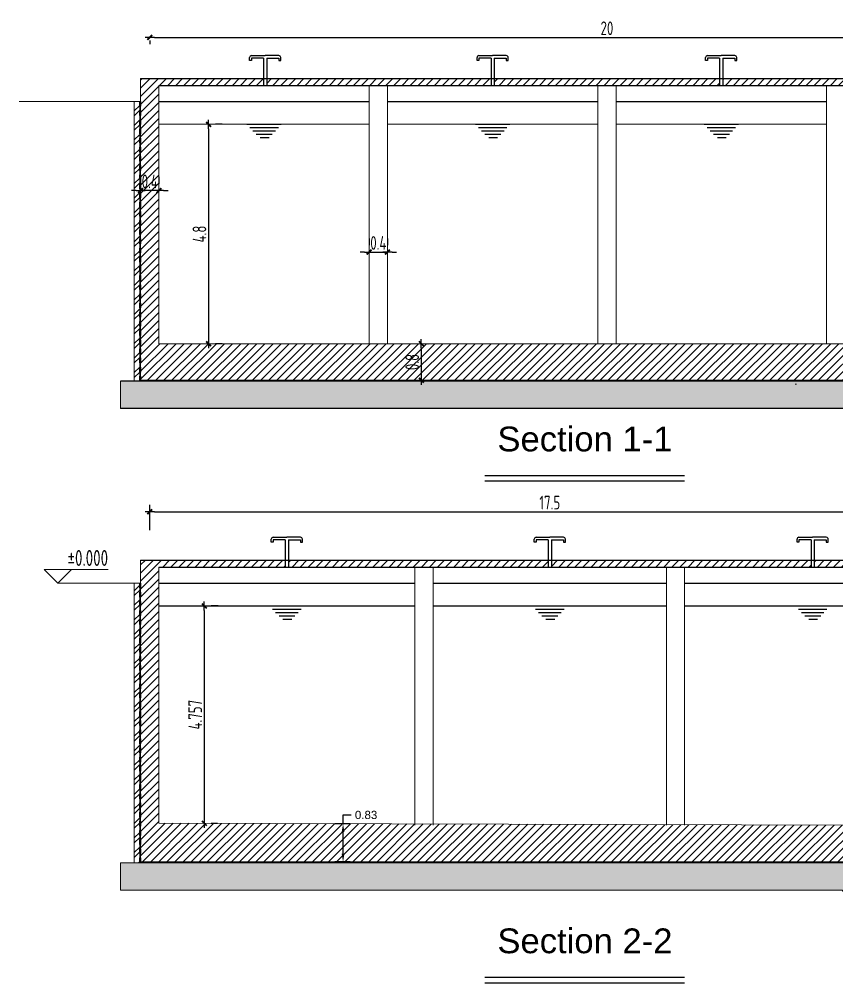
# Model space of a CAD drawing. Header units: metres. Extents: x 64 to 364, y 186 to 335.
# Drawn here: x 332.04 to 349.92, y 234.34 to 255.42 of the extents above; entities that cross this region are included whole.
import ezdxf
from ezdxf.enums import TextEntityAlignment as Align

# ---------------------------------------------------------------- set-up
doc = ezdxf.new("R2010")
doc.units = ezdxf.units.M
doc.header["$MEASUREMENT"] = 0
for name, color, linetype in [('beam', 3, 'Continuous'), ('COLUMNS', 210, 'Continuous'), ('Conc Block', 253, 'Continuous'), ('HATCH', 252, 'Continuous'), ('Isolation', 30, 'Continuous'), ('PC', 8, 'Continuous'), ('RC', 1, 'Continuous'), ('Water', 4, 'Continuous'), ('YQ_AXIS', 3, 'Continuous'), ('YQ_DIM', 3, 'Continuous'), ('YQ_ELEV', 200, 'Continuous'), ('YQ_IDEN', 3, 'Continuous')]:
    doc.layers.add(name, color=color, linetype=linetype)
doc.styles.add('1', font='arial.ttf')
doc.styles.get("Standard").update_dxf_attribs({"font": 'arial.ttf'})
doc.styles.add('YQ_DIM', font='SUPEROS.SHX', dxfattribs={"width": 0.8, "bigfont": 'HZDX.SHX'})
doc.styles.add('YQ_ELEV', font='SUPEROS.SHX', dxfattribs={"width": 0.8, "bigfont": 'HZDX.SHX'})
doc.dimstyles.get("Standard").update_dxf_attribs({"dimtxt": 0.18, "dimasz": 0.18, "dimexe": 0.18, "dimexo": 0.0625, "dimgap": 0.09, "dimtad": 0, "dimtih": 1, "dimtoh": 1, "dimdec": 4, "dimzin": 0, "dimdsep": 46, "dimtxsty": 'Standard', "dimcen": 0.09, "dimadec": 0, "dimazin": 0, "dimtfac": 1, "dimtdec": 4, "dimtofl": 0, "dimtmove": 0, "dimatfit": 3, "dimfxl": 1, "dimtolj": 1, "dimtzin": 0, "dimarcsym": 0})
doc.dimstyles.new('yqm0_100', dxfattribs={"dimscale": 0.1, "dimtxt": 3, "dimasz": 1, "dimexe": 1.5, "dimexo": 3, "dimgap": 0.5, "dimtad": 1, "dimdec": 3, "dimdsep": 46, "dimtxsty": 'YQ_DIM', "dimblk": 'YQTICK', "dimcen": 0, "dimclrd": 256, "dimclre": 256, "dimclrt": 7, "dimadec": 1, "dimazin": 2, "dimtfac": 1, "dimtdec": 4, "dimtix": 1, "dimtmove": 2, "dimatfit": 2, "dimfxl": 1, "dimtolj": 1, "dimtzin": 0, "dimarcsym": 0})

# ---------------------------------------------------------------- blocks, each defined once
blk = doc.blocks.new('*U59')
at = {"layer": 'Isolation'}
blk.add_hatch(color=256, dxfattribs=at).paths.add_polyline_path([(0, 0.02), (0.106, 0.02), (0.106, 0), (0, 0)])
blk.add_lwpolyline([(0.106, 0), (0, 0), (0, 0.02), (0.106, 0.02)], close=True, dxfattribs=at)
blk = doc.blocks.new('*U60')
at = {"layer": 'YQ_AXIS', "color": 0, "linetype": 'ByBlock', "lineweight": -2, "transparency": 16777216}
for p in [(313.269, 236.96), (313.569, 236.96), (313.869, 236.96), (314.169, 236.96), (314.469, 236.96), (314.769, 236.96), (315.069, 236.96), (315.369, 236.96), (315.669, 236.96), (315.969, 236.96), (316.269, 236.96), (316.569, 236.96), (316.869, 236.96), (317.169, 236.96), (317.469, 236.96), (317.769, 236.96), (318.069, 236.96), (318.369, 236.96), (318.669, 236.96), (318.969, 236.96), (319.269, 236.96), (319.569, 236.96), (319.869, 236.96), (320.169, 236.96), (320.469, 236.96), (320.769, 236.96), (321.069, 236.96), (321.369, 236.96), (321.669, 236.96), (321.969, 236.96), (322.269, 236.96), (322.569, 236.96), (322.869, 236.96), (323.169, 236.96), (323.469, 236.96), (323.769, 236.96), (324.069, 236.96), (324.369, 236.96), (324.669, 236.96), (324.969, 236.96), (325.269, 236.96), (325.569, 236.96), (325.869, 236.96), (326.169, 236.96), (326.469, 236.96), (326.769, 236.96), (327.069, 236.96), (327.369, 236.96), (327.669, 236.96), (327.969, 236.96), (328.269, 236.96), (328.569, 236.96), (329.229, 236.46), (329.529, 236.46), (329.829, 236.46), (330.129, 236.46), (330.429, 236.46), (330.729, 236.46), (331.029, 236.46), (331.329, 236.46), (331.629, 236.46), (331.929, 236.46), (332.229, 236.46), (332.529, 236.46), (332.829, 236.46), (333.129, 236.46), (333.429, 236.46), (333.729, 236.46), (334.029, 236.46), (334.329, 236.46), (334.629, 236.46), (334.929, 236.46), (335.229, 236.46), (335.529, 236.46), (335.829, 236.46), (336.129, 236.46), (336.429, 236.46), (336.729, 236.46), (337.029, 236.46), (337.329, 236.46), (337.629, 236.46), (337.929, 236.46)]:
    blk.add_blockref('*U59', p, dxfattribs=at)
at = {"layer": 'YQ_AXIS', "color": 0, "linetype": 'ByBlock', "lineweight": -2, "transparency": 16777216, "rotation": 308.6598082541028}
for p in [(328.828, 236.875), (329.016, 236.641)]:
    blk.add_blockref('*U59', p, dxfattribs=at)
blk = doc.blocks.new('*D224')
at = {"layer": 'Defpoints', "color": 0, "lineweight": 9, "transparency": 16777216}
for p in [(339.34, 237.814), (339.122, 236.98), (339.34, 236.98)]:
    blk.add_point(p, dxfattribs=at)
at = {"layer": 'YQ_AXIS', "color": 0, "lineweight": -2, "transparency": 16777216}
for p, q in [((339.278, 237.814), (338.942, 237.814)), ((339.122, 237.814), (339.122, 238.007)), ((339.122, 238.007), (339.302, 238.007)), ((339.122, 237.16), (339.122, 237.634)), ((339.278, 236.98), (338.942, 236.98))]:
    blk.add_line(p, q, dxfattribs=at)
at = {"layer": 'YQ_AXIS', "color": 0, "lineweight": 9, "transparency": 16777216}
for points in [[(339.092, 237.634), (339.152, 237.634), (339.122, 237.814)], [(339.092, 237.16), (339.152, 237.16), (339.122, 236.98)]]:
    blk.add_solid(points, dxfattribs=at)
at = {"layer": 'YQ_AXIS', "color": 0, "lineweight": 9, "transparency": 16777216, "insert": (339.626, 238.007), "char_height": 0.18, "attachment_point": 5}
blk.add_mtext('\\A1;0.83', dxfattribs=at)
blk = doc.blocks.new('YQTICK')
blk.add_line((-1, 0), (1, 0))
at = {"const_width": 0.4}
blk.add_lwpolyline([(0.53, 0.53), (-0.53, -0.53)], dxfattribs=at)
blk = doc.blocks.new('*D228')
at = {"layer": 'Defpoints', "color": 0, "lineweight": 9, "transparency": 16777216}
for p in [(336.181, 253.119), (336.181, 248.319), (336.181, 248.319)]:
    blk.add_point(p, dxfattribs=at)
at = {"layer": 'YQ_DIM', "lineweight": -2, "transparency": 16777216}
for p, q in [((336.181, 253.019), (336.181, 248.419)), ((336.481, 253.119), (336.331, 253.119)), ((336.481, 248.319), (336.331, 248.319))]:
    blk.add_line(p, q, dxfattribs=at)
at = {"layer": 'YQ_DIM', "lineweight": -2, "transparency": 16777216, "xscale": 0.1, "yscale": 0.1, "zscale": 0.1}
for p, rotation in [((336.181, 253.119), 90), ((336.181, 248.319), 270)]:
    blk.add_blockref('YQTICK', p, dxfattribs=dict(at, rotation=rotation))
at = {"layer": 'YQ_DIM', "color": 7, "lineweight": 9, "transparency": 16777216, "insert": (335.981, 250.719), "char_height": 0.3, "attachment_point": 5, "rotation": 90, "style": 'YQ_DIM'}
blk.add_mtext('\\A1;4.8', dxfattribs=at)
blk = doc.blocks.new('*U230')
at = {"layer": 'Isolation'}
blk.add_hatch(color=256, dxfattribs=at).paths.add_polyline_path([(-0.01, -0.053), (-0.01, 0.053), (0.01, 0.053), (0.01, -0.053)])
blk.add_lwpolyline([(0.01, 0.053), (0.01, -0.053), (-0.01, -0.053), (-0.01, 0.053)], close=True, dxfattribs=at)
blk = doc.blocks.new('*U231')
at = {"layer": 'HATCH', "color": 0, "linetype": 'ByBlock', "lineweight": -2, "transparency": 16777216}
for p in [(0, 6.014), (0, 5.814), (0, 5.613), (0, 5.413), (0, 5.212), (0, 5.012), (0, 4.811), (0, 4.611), (0, 4.41), (0, 4.21), (0, 4.009), (0, 3.809), (0, 3.608), (0, 3.408), (0, 3.207), (0, 3.007), (0, 2.807), (0, 2.606), (0, 2.406), (0, 2.205), (0, 2.005), (0, 1.804), (0, 1.604), (0, 1.403), (0, 1.203), (0, 1.002), (0, 0.802), (0, 0.601), (0, 0.401), (0, 0.2), (0, 0)]:
    blk.add_blockref('*U230', p, dxfattribs=at)
blk = doc.blocks.new('*U234')
at = {"layer": 'Isolation'}
blk.add_hatch(color=256, dxfattribs=at).paths.add_polyline_path([(-0.01, -0.053), (-0.01, 0.053), (0.01, 0.053), (0.01, -0.053)])
blk.add_lwpolyline([(0.01, 0.053), (0.01, -0.053), (-0.01, -0.053), (-0.01, 0.053)], close=True, dxfattribs=at)
blk = doc.blocks.new('*U235')
at = {"layer": 'HATCH', "color": 0, "linetype": 'ByBlock', "lineweight": -2, "transparency": 16777216}
for p in [(0, 6.014), (0, 5.814), (0, 5.613), (0, 5.413), (0, 5.212), (0, 5.012), (0, 4.811), (0, 4.611), (0, 4.41), (0, 4.21), (0, 4.009), (0, 3.809), (0, 3.608), (0, 3.408), (0, 3.207), (0, 3.007), (0, 2.807), (0, 2.606), (0, 2.406), (0, 2.205), (0, 2.005), (0, 1.804), (0, 1.604), (0, 1.403), (0, 1.203), (0, 1.002), (0, 0.802), (0, 0.601), (0, 0.401), (0, 0.2), (0, 0)]:
    blk.add_blockref('*U234', p, dxfattribs=at)
blk = doc.blocks.new('*D238')
at = {"layer": 'Defpoints', "color": 0, "lineweight": 9, "transparency": 16777216}
for p in [(336.087, 242.58), (336.074, 237.824), (336.087, 237.824)]:
    blk.add_point(p, dxfattribs=at)
at = {"layer": 'YQ_DIM', "lineweight": -2, "transparency": 16777216}
for p, q in [((336.087, 242.48), (336.087, 237.924)), ((336.387, 242.58), (336.237, 242.58)), ((336.374, 237.824), (336.237, 237.824))]:
    blk.add_line(p, q, dxfattribs=at)
at = {"layer": 'YQ_DIM', "lineweight": -2, "transparency": 16777216, "xscale": 0.1, "yscale": 0.1, "zscale": 0.1}
for p, rotation in [((336.087, 242.58), 90), ((336.087, 237.824), 270)]:
    blk.add_blockref('YQTICK', p, dxfattribs=dict(at, rotation=rotation))
at = {"layer": 'YQ_DIM', "color": 7, "lineweight": 9, "transparency": 16777216, "insert": (335.887, 240.202), "char_height": 0.3, "attachment_point": 5, "rotation": 90, "style": 'YQ_DIM'}
blk.add_mtext('\\A1;4.757', dxfattribs=at)
blk = doc.blocks.new('*D265')
at = {"layer": 'Defpoints', "color": 0, "lineweight": 9, "transparency": 16777216}
for p in [(334.894, 255.25), (354.894, 255.25), (354.894, 255.021)]:
    blk.add_point(p, dxfattribs=at)
at = {"layer": 'YQ_DIM', "lineweight": -2, "transparency": 16777216}
for p, q in [((334.894, 254.95), (334.894, 254.871)), ((334.994, 255.021), (354.794, 255.021)), ((354.894, 254.95), (354.894, 254.871))]:
    blk.add_line(p, q, dxfattribs=at)
at = {"layer": 'YQ_DIM', "lineweight": -2, "transparency": 16777216, "xscale": 0.1, "yscale": 0.1, "zscale": 0.1, "rotation": 180}
blk.add_blockref('YQTICK', (334.894, 255.021), dxfattribs=at)
at = {"layer": 'YQ_DIM', "lineweight": -2, "transparency": 16777216, "xscale": 0.1, "yscale": 0.1, "zscale": 0.1}
blk.add_blockref('YQTICK', (354.894, 255.021), dxfattribs=at)
at = {"layer": 'YQ_DIM', "color": 7, "lineweight": 9, "transparency": 16777216, "insert": (344.894, 255.221), "char_height": 0.3, "attachment_point": 5, "style": 'YQ_DIM'}
blk.add_mtext('\\A1;20', dxfattribs=at)
blk = doc.blocks.new('*D266')
at = {"layer": 'Defpoints', "color": 0, "lineweight": 9, "transparency": 16777216}
for p in [(339.694, 250.324), (340.094, 250.324), (340.094, 250.324)]:
    blk.add_point(p, dxfattribs=at)
at = {"layer": 'YQ_DIM', "lineweight": -2, "transparency": 16777216}
for p, q in [((339.694, 250.624), (339.694, 250.474)), ((340.094, 250.624), (340.094, 250.474)), ((339.594, 250.324), (339.494, 250.324)), ((339.694, 250.324), (340.094, 250.324)), ((340.194, 250.324), (340.294, 250.324))]:
    blk.add_line(p, q, dxfattribs=at)
at = {"layer": 'YQ_DIM', "lineweight": -2, "transparency": 16777216, "xscale": 0.1, "yscale": 0.1, "zscale": 0.1}
blk.add_blockref('YQTICK', (339.694, 250.324), dxfattribs=at)
at = {"layer": 'YQ_DIM', "lineweight": -2, "transparency": 16777216, "xscale": 0.1, "yscale": 0.1, "zscale": 0.1, "rotation": 180}
blk.add_blockref('YQTICK', (340.094, 250.324), dxfattribs=at)
at = {"layer": 'YQ_DIM', "color": 7, "lineweight": 9, "transparency": 16777216, "insert": (339.894, 250.524), "char_height": 0.3, "attachment_point": 5, "style": 'YQ_DIM'}
blk.add_mtext('\\A1;0.4', dxfattribs=at)
blk = doc.blocks.new('*D267')
at = {"layer": 'Defpoints', "color": 0, "lineweight": 9, "transparency": 16777216}
for p in [(334.694, 251.669), (334.694, 251.669), (335.094, 251.669)]:
    blk.add_point(p, dxfattribs=at)
at = {"layer": 'YQ_DIM', "lineweight": -2, "transparency": 16777216}
for p, q in [((334.694, 251.969), (334.694, 251.819)), ((335.094, 251.969), (335.094, 251.819)), ((334.594, 251.669), (334.494, 251.669)), ((335.094, 251.669), (334.694, 251.669)), ((335.194, 251.669), (335.294, 251.669))]:
    blk.add_line(p, q, dxfattribs=at)
at = {"layer": 'YQ_DIM', "lineweight": -2, "transparency": 16777216, "xscale": 0.1, "yscale": 0.1, "zscale": 0.1}
blk.add_blockref('YQTICK', (334.694, 251.669), dxfattribs=at)
at = {"layer": 'YQ_DIM', "lineweight": -2, "transparency": 16777216, "xscale": 0.1, "yscale": 0.1, "zscale": 0.1, "rotation": 180}
blk.add_blockref('YQTICK', (335.094, 251.669), dxfattribs=at)
at = {"layer": 'YQ_DIM', "color": 7, "lineweight": 9, "transparency": 16777216, "insert": (334.894, 251.869), "char_height": 0.3, "attachment_point": 5, "style": 'YQ_DIM'}
blk.add_mtext('\\A1;0.4', dxfattribs=at)
blk = doc.blocks.new('*D268')
at = {"layer": 'Defpoints', "color": 0, "lineweight": 9, "transparency": 16777216}
for p in [(340.674, 248.319), (340.674, 247.519), (340.834, 247.519)]:
    blk.add_point(p, dxfattribs=at)
at = {"layer": 'YQ_DIM', "lineweight": -2, "transparency": 16777216}
for p, q in [((340.834, 248.219), (340.834, 247.619)), ((340.974, 248.319), (340.984, 248.319)), ((340.974, 247.519), (340.984, 247.519))]:
    blk.add_line(p, q, dxfattribs=at)
at = {"layer": 'YQ_DIM', "lineweight": -2, "transparency": 16777216, "xscale": 0.1, "yscale": 0.1, "zscale": 0.1}
for p, rotation in [((340.834, 248.319), 90), ((340.834, 247.519), 270)]:
    blk.add_blockref('YQTICK', p, dxfattribs=dict(at, rotation=rotation))
at = {"layer": 'YQ_DIM', "color": 7, "lineweight": 9, "transparency": 16777216, "insert": (340.634, 247.919), "char_height": 0.3, "attachment_point": 5, "rotation": 90, "style": 'YQ_DIM'}
blk.add_mtext('\\A1;0.8', dxfattribs=at)
blk = doc.blocks.new('*D269')
at = {"layer": 'Defpoints', "color": 0, "lineweight": 9, "transparency": 16777216}
for p in [(352.394, 244.642), (334.894, 243.942), (352.394, 243.942)]:
    blk.add_point(p, dxfattribs=at)
at = {"layer": 'YQ_DIM', "lineweight": -2, "transparency": 16777216}
for p, q in [((334.894, 244.242), (334.894, 244.792)), ((352.394, 244.242), (352.394, 244.792)), ((334.994, 244.642), (352.294, 244.642))]:
    blk.add_line(p, q, dxfattribs=at)
at = {"layer": 'YQ_DIM', "lineweight": -2, "transparency": 16777216, "xscale": 0.1, "yscale": 0.1, "zscale": 0.1, "rotation": 180}
blk.add_blockref('YQTICK', (334.894, 244.642), dxfattribs=at)
at = {"layer": 'YQ_DIM', "lineweight": -2, "transparency": 16777216, "xscale": 0.1, "yscale": 0.1, "zscale": 0.1}
blk.add_blockref('YQTICK', (352.394, 244.642), dxfattribs=at)
at = {"layer": 'YQ_DIM', "color": 7, "lineweight": 9, "transparency": 16777216, "insert": (343.644, 244.842), "char_height": 0.3, "attachment_point": 5, "style": 'YQ_DIM'}
blk.add_mtext('\\A1;17.5', dxfattribs=at)

msp = doc.modelspace()

# ---------------------------------------------------------------- hatches: boundary and pattern name
at = {"layer": 'HATCH', "lineweight": 9}
h = msp.add_hatch(dxfattribs=at)
h.set_pattern_fill('ANSI31', color=256)
h.paths.add_polyline_path([(359.5435, 236.4805), (359.5436, 243.5805), (352.5936, 243.5805), (349.4283, 243.5805), (349.4283, 243.4305), (352.1936, 243.4305), (352.1936, 237.2805), (351.1936, 237.2805), (351.1936, 237.7805), (335.0936, 237.8263), (335.0936, 243.4305), (337.8589, 243.4305), (337.8589, 243.5805), (334.6936, 243.5805), (334.6936, 236.9805), (350.1936, 236.9805), (350.5936, 236.4805)])
h.paths.add_polyline_path([(352.5936, 237.2805), (352.5936, 243.4305), (359.2436, 243.4305), (359.2436, 237.2805)], flags=16)
h.paths.add_polyline_path([(349.3589, 243.4305), (349.3589, 243.5805), (343.6783, 243.5805), (343.6783, 243.4305)], flags=17)
h.paths.add_polyline_path([(337.9283, 243.5805), (337.9283, 243.4305), (343.6089, 243.4305), (343.6089, 243.5805)], flags=17)
h.paths.add_polyline_path([(355.0936, 247.519), (355.0936, 254.119), (352.4033, 254.119), (352.4033, 253.969), (354.6936, 253.969), (354.6936, 248.319), (335.0936, 248.319), (335.0936, 253.969), (337.3839, 253.969), (337.3839, 254.119), (334.6936, 254.119), (334.6936, 247.519), (334.7997, 247.519)])
h.paths.add_polyline_path([(347.4283, 254.119), (347.4283, 253.969), (352.3339, 253.969), (352.3339, 254.119)], flags=17)
h.paths.add_polyline_path([(342.4283, 254.119), (342.4283, 253.969), (347.3589, 253.969), (347.3589, 254.119)], flags=17)
h.paths.add_polyline_path([(337.4533, 254.119), (337.4533, 253.969), (342.3589, 253.969), (342.3589, 254.119)], flags=17)
h.paths.add_polyline_path([(354.3971, 239.8184), (357.7027, 239.8184), (357.7027, 240.6427), (354.3971, 240.6427)], flags=8)
h = msp.add_hatch(dxfattribs=at)
h.set_pattern_fill('ANSI32', color=256, scale=0.6)
h.paths.add_polyline_path([(334.5536, 247.499), (334.6736, 247.499), (334.6736, 247.6051), (334.6736, 253.619), (334.5536, 253.619)])
h.paths.add_polyline_path([(355.2336, 253.619), (355.1136, 253.619), (355.1136, 253.513), (355.1136, 247.499), (355.2336, 247.499)])
h.paths.add_polyline_path([(334.5536, 236.9605), (334.6736, 236.9605), (334.6736, 237.0666), (334.6736, 243.0805), (334.5536, 243.0805)])
h = msp.add_hatch(dxfattribs=at)
h.set_pattern_fill('AR-CONC', color=256)
h.paths.add_polyline_path([(354.8936, 247.499), (354.8406, 247.499), (334.8936, 247.499), (334.8936, 247.199), (354.8936, 247.199)])
h.paths.add_polyline_path([(355.5336, 247.499), (354.8936, 247.499), (354.8936, 247.199), (355.5336, 247.199)])
h.paths.add_polyline_path([(334.8936, 247.499), (334.2536, 247.499), (334.2536, 247.199), (334.8936, 247.199)])
h = msp.add_hatch(dxfattribs=at)
h.set_pattern_fill('AR-CONC', color=256, scale=0.05)
h.set_pattern_definition([(50, (0, 7e-13), (0.3586301, -0.03137607), [0.0375, -0.4125]), (355, (0, 7e-13), (-0.06937567, 0.37609607), [0.03, -0.33]), (100.45144, (0.0299, -0.0026), (0.28925442, 0.34472), [0.0318701, -0.35057106]), (46.1842, (0, 0.1), (0.53362067, -0.08275964), [0.05625, -0.61875]), (96.63564, (0.04447, 0.0931), (0.467331, 0.4870593), [0.0478052, -0.5258569]), (351.18416, (0, 0.1), (0.467331, 0.4870593), [0.045, -0.495]), (21, (0.05, 0.075), (0.29845353, -0.20130945), [0.0375, -0.4125]), (326, (0.05, 0.075), (0.12165767, 0.36257502), [0.03, -0.33]), (71.451445, (0.07487, 0.05822), (0.4201112, 0.16126558), [0.0318701, -0.35057106]), (37.5, (0, 7e-13), (0.006079928, 0.166446927), [0, -0.326, 0, -0.335, 0, -0.33125]), (7.5, (0, 7e-13), (0.13153477, 0.197205856), [0, -0.191, 0, -0.3185, 0, -0.12625]), (327.5, (-0.1115, 7e-13), (0.26691122, -0.011277436), [0, -0.125, 0, -0.39, 0, -0.5175]), (317.5, (-0.1615, 7e-13), (0.29159308, 0.05005249), [0, -0.1625, 0, -0.259, 0, -0.3675])])
h.paths.add_polyline_path([(355.5336, 247.499), (354.8936, 247.499), (354.8936, 246.899), (355.5336, 246.899)])
h.paths.add_polyline_path([(354.8936, 247.499), (354.8406, 247.499), (334.8936, 247.499), (334.8936, 246.899), (354.8936, 246.899)])
h.paths.add_polyline_path([(334.8936, 247.499), (334.2536, 247.499), (334.2536, 246.899), (334.8936, 246.899)])
h = msp.add_hatch(dxfattribs=at)
h.set_pattern_fill('AR-CONC', color=256, scale=0.05)
h.set_pattern_definition([(50, (21.4242, 0), (0.3586301, -0.03137607), [0.0375, -0.4125]), (355, (21.4242, 0), (-0.06937567, 0.37609607), [0.03, -0.33]), (100.45144, (21.4541, -0.0026), (0.28925442, 0.34472), [0.0318701, -0.35057106]), (46.1842, (21.4242, 0.1), (0.53362067, -0.08275964), [0.05625, -0.61875]), (96.63564, (21.46867, 0.0931), (0.467331, 0.4870593), [0.0478052, -0.5258569]), (351.18416, (21.4242, 0.1), (0.467331, 0.4870593), [0.045, -0.495]), (21, (21.4742, 0.075), (0.29845353, -0.20130945), [0.0375, -0.4125]), (326, (21.4742, 0.075), (0.12165767, 0.36257502), [0.03, -0.33]), (71.45144, (21.49907, 0.05822), (0.4201112, 0.16126558), [0.0318701, -0.35057106]), (37.5, (21.4242, 0), (0.006079928, 0.166446927), [0, -0.326, 0, -0.335, 0, -0.33125]), (7.5, (21.4242, 0), (0.13153477, 0.197205856), [0, -0.191, 0, -0.3185, 0, -0.12625]), (327.5, (21.3127, 0), (0.26691122, -0.011277436), [0, -0.125, 0, -0.39, 0, -0.5175]), (317.5, (21.2627, 0), (0.29159308, 0.05005249), [0, -0.1625, 0, -0.259, 0, -0.3675])])
h.paths.add_polyline_path([(334.8936, 236.9605), (334.8936, 236.3605), (350.0398, 236.3605), (350.4398, 235.8605), (352.3936, 235.8605), (352.3936, 236.4605), (350.584, 236.4605), (350.184, 236.9605)])
h.paths.add_polyline_path([(334.6936, 236.3605), (334.8936, 236.3605), (334.8936, 236.9605), (334.6936, 236.9605), (334.2536, 236.9605), (334.2536, 236.3605)])
h.paths.add_polyline_path([(359.5435, 235.8605), (359.9835, 235.8605), (359.9835, 236.4605), (359.5435, 236.4605), (352.3936, 236.4605), (352.3936, 235.8605)])
at = {"layer": 'Isolation'}
for points in [[(334.6936, 247.519), (334.7997, 247.519), (334.7997, 247.499), (334.6936, 247.499)], [(334.9466, 247.519), (335.0527, 247.519), (335.0527, 247.499), (334.9466, 247.499)], [(335.1496, 247.519), (335.2557, 247.519), (335.2557, 247.499), (335.1496, 247.499)], [(335.3526, 247.519), (335.4587, 247.519), (335.4587, 247.499), (335.3526, 247.499)], [(335.5556, 247.519), (335.6617, 247.519), (335.6617, 247.499), (335.5556, 247.499)], [(335.7586, 247.519), (335.8647, 247.519), (335.8647, 247.499), (335.7586, 247.499)], [(335.9616, 247.519), (336.0677, 247.519), (336.0677, 247.499), (335.9616, 247.499)], [(336.1646, 247.519), (336.2707, 247.519), (336.2707, 247.499), (336.1646, 247.499)], [(336.3676, 247.519), (336.4737, 247.519), (336.4737, 247.499), (336.3676, 247.499)], [(336.5706, 247.519), (336.6767, 247.519), (336.6767, 247.499), (336.5706, 247.499)], [(336.7736, 247.519), (336.8797, 247.519), (336.8797, 247.499), (336.7736, 247.499)], [(336.9766, 247.519), (337.0827, 247.519), (337.0827, 247.499), (336.9766, 247.499)], [(337.1796, 247.519), (337.2857, 247.519), (337.2857, 247.499), (337.1796, 247.499)], [(337.3826, 247.519), (337.4887, 247.519), (337.4887, 247.499), (337.3826, 247.499)], [(337.5856, 247.519), (337.6917, 247.519), (337.6917, 247.499), (337.5856, 247.499)], [(337.7886, 247.519), (337.8947, 247.519), (337.8947, 247.499), (337.7886, 247.499)], [(337.9916, 247.519), (338.0977, 247.519), (338.0977, 247.499), (337.9916, 247.499)], [(338.1946, 247.519), (338.3007, 247.519), (338.3007, 247.499), (338.1946, 247.499)], [(338.3976, 247.519), (338.5037, 247.519), (338.5037, 247.499), (338.3976, 247.499)], [(338.6006, 247.519), (338.7067, 247.519), (338.7067, 247.499), (338.6006, 247.499)], [(338.8036, 247.519), (338.9097, 247.519), (338.9097, 247.499), (338.8036, 247.499)], [(339.0066, 247.519), (339.1127, 247.519), (339.1127, 247.499), (339.0066, 247.499)], [(339.2096, 247.519), (339.3157, 247.519), (339.3157, 247.499), (339.2096, 247.499)], [(339.4126, 247.519), (339.5187, 247.519), (339.5187, 247.499), (339.4126, 247.499)], [(339.6156, 247.519), (339.7217, 247.519), (339.7217, 247.499), (339.6156, 247.499)], [(339.8186, 247.519), (339.9247, 247.519), (339.9247, 247.499), (339.8186, 247.499)], [(340.0216, 247.519), (340.1277, 247.519), (340.1277, 247.499), (340.0216, 247.499)], [(340.2246, 247.519), (340.3307, 247.519), (340.3307, 247.499), (340.2246, 247.499)], [(340.4276, 247.519), (340.5337, 247.519), (340.5337, 247.499), (340.4276, 247.499)], [(340.6306, 247.519), (340.7367, 247.519), (340.7367, 247.499), (340.6306, 247.499)], [(340.8336, 247.519), (340.9397, 247.519), (340.9397, 247.499), (340.8336, 247.499)], [(341.0366, 247.519), (341.1427, 247.519), (341.1427, 247.499), (341.0366, 247.499)], [(341.2396, 247.519), (341.3457, 247.519), (341.3457, 247.499), (341.2396, 247.499)], [(341.4426, 247.519), (341.5487, 247.519), (341.5487, 247.499), (341.4426, 247.499)], [(341.6456, 247.519), (341.7517, 247.519), (341.7517, 247.499), (341.6456, 247.499)], [(341.8486, 247.519), (341.9547, 247.519), (341.9547, 247.499), (341.8486, 247.499)], [(342.0516, 247.519), (342.1577, 247.519), (342.1577, 247.499), (342.0516, 247.499)], [(342.2546, 247.519), (342.3607, 247.519), (342.3607, 247.499), (342.2546, 247.499)], [(342.4576, 247.519), (342.5637, 247.519), (342.5637, 247.499), (342.4576, 247.499)], [(342.6606, 247.519), (342.7667, 247.519), (342.7667, 247.499), (342.6606, 247.499)], [(342.8636, 247.519), (342.9697, 247.519), (342.9697, 247.499), (342.8636, 247.499)], [(343.0666, 247.519), (343.1727, 247.519), (343.1727, 247.499), (343.0666, 247.499)], [(343.2696, 247.519), (343.3757, 247.519), (343.3757, 247.499), (343.2696, 247.499)], [(343.4726, 247.519), (343.5787, 247.519), (343.5787, 247.499), (343.4726, 247.499)], [(343.6756, 247.519), (343.7817, 247.519), (343.7817, 247.499), (343.6756, 247.499)], [(343.8786, 247.519), (343.9847, 247.519), (343.9847, 247.499), (343.8786, 247.499)], [(344.0816, 247.519), (344.1877, 247.519), (344.1877, 247.499), (344.0816, 247.499)], [(344.2846, 247.519), (344.3907, 247.519), (344.3907, 247.499), (344.2846, 247.499)], [(344.4876, 247.519), (344.5937, 247.519), (344.5937, 247.499), (344.4876, 247.499)], [(344.6906, 247.519), (344.7967, 247.519), (344.7967, 247.499), (344.6906, 247.499)], [(344.8936, 247.519), (344.9997, 247.519), (344.9997, 247.499), (344.8936, 247.499)], [(345.0966, 247.519), (345.2027, 247.519), (345.2027, 247.499), (345.0966, 247.499)], [(345.2996, 247.519), (345.4057, 247.519), (345.4057, 247.499), (345.2996, 247.499)], [(345.5026, 247.519), (345.6087, 247.519), (345.6087, 247.499), (345.5026, 247.499)], [(345.7056, 247.519), (345.8117, 247.519), (345.8117, 247.499), (345.7056, 247.499)], [(345.9086, 247.519), (346.0147, 247.519), (346.0147, 247.499), (345.9086, 247.499)], [(346.1116, 247.519), (346.2177, 247.519), (346.2177, 247.499), (346.1116, 247.499)], [(346.3146, 247.519), (346.4207, 247.519), (346.4207, 247.499), (346.3146, 247.499)], [(346.5176, 247.519), (346.6237, 247.519), (346.6237, 247.499), (346.5176, 247.499)], [(346.7206, 247.519), (346.8267, 247.519), (346.8267, 247.499), (346.7206, 247.499)], [(346.9236, 247.519), (347.0297, 247.519), (347.0297, 247.499), (346.9236, 247.499)], [(347.1266, 247.519), (347.2327, 247.519), (347.2327, 247.499), (347.1266, 247.499)], [(347.3296, 247.519), (347.4357, 247.519), (347.4357, 247.499), (347.3296, 247.499)], [(347.5326, 247.519), (347.6387, 247.519), (347.6387, 247.499), (347.5326, 247.499)], [(347.7356, 247.519), (347.8417, 247.519), (347.8417, 247.499), (347.7356, 247.499)], [(347.9386, 247.519), (348.0447, 247.519), (348.0447, 247.499), (347.9386, 247.499)], [(348.1416, 247.519), (348.2477, 247.519), (348.2477, 247.499), (348.1416, 247.499)], [(348.3446, 247.519), (348.4507, 247.519), (348.4507, 247.499), (348.3446, 247.499)], [(348.5476, 247.519), (348.6537, 247.519), (348.6537, 247.499), (348.5476, 247.499)], [(348.7506, 247.519), (348.8567, 247.519), (348.8567, 247.499), (348.7506, 247.499)], [(348.9536, 247.519), (349.0597, 247.519), (349.0597, 247.499), (348.9536, 247.499)], [(349.1566, 247.519), (349.2627, 247.519), (349.2627, 247.499), (349.1566, 247.499)], [(349.3596, 247.519), (349.4657, 247.519), (349.4657, 247.499), (349.3596, 247.499)], [(349.5626, 247.519), (349.6687, 247.519), (349.6687, 247.499), (349.5626, 247.499)], [(349.7656, 247.519), (349.8717, 247.519), (349.8717, 247.499), (349.7656, 247.499)]]:
    msp.add_hatch(color=256, dxfattribs=at).paths.add_polyline_path(points)

# ---------------------------------------------------------------- linework, layer by layer
for p, q in [((337.0779, 254.5161), (337.0779, 254.5808)), ((337.1196, 254.5161), (337.0779, 254.5161)), ((337.1196, 254.5645), (337.1196, 254.5161)), ((337.3839, 254.5645), (337.1196, 254.5645)), ((337.1199, 254.6228), (337.4186, 254.6228)), ((337.3839, 254.5645), (337.3839, 253.969)), ((337.7173, 254.6228), (337.4186, 254.6228)), ((337.4533, 254.5645), (337.4533, 253.969)), ((337.4533, 254.5645), (337.7175, 254.5645)), ((337.7175, 254.5645), (337.7175, 254.5161)), ((337.7175, 254.5161), (337.7593, 254.5161)), ((337.7593, 254.5161), (337.7593, 254.5808)), ((342.0529, 254.5161), (342.0529, 254.5808)), ((342.0946, 254.5161), (342.0529, 254.5161)), ((342.0946, 254.5645), (342.0946, 254.5161)), ((342.3589, 254.5645), (342.0946, 254.5645)), ((342.0949, 254.6228), (342.3936, 254.6228)), ((342.3589, 254.5645), (342.3589, 253.969)), ((342.6923, 254.6228), (342.3936, 254.6228)), ((342.4283, 254.5645), (342.4283, 253.969)), ((342.4283, 254.5645), (342.6925, 254.5645)), ((342.6925, 254.5645), (342.6925, 254.5161)), ((342.6925, 254.5161), (342.7343, 254.5161)), ((342.7343, 254.5161), (342.7343, 254.5808)), ((347.0529, 254.5161), (347.0529, 254.5808)), ((347.0946, 254.5161), (347.0529, 254.5161)), ((347.0946, 254.5645), (347.0946, 254.5161)), ((347.3589, 254.5645), (347.0946, 254.5645)), ((347.0949, 254.6228), (347.3936, 254.6228)), ((347.3589, 254.5645), (347.3589, 253.969)), ((347.6923, 254.6228), (347.3936, 254.6228)), ((347.4283, 254.5645), (347.4283, 253.969)), ((347.4283, 254.5645), (347.6925, 254.5645)), ((347.6925, 254.5645), (347.6925, 254.5161)), ((347.6925, 254.5161), (347.7343, 254.5161)), ((347.7343, 254.5161), (347.7343, 254.5808)), ((337.5529, 243.9776), (337.5529, 244.0423)), ((337.5946, 243.9776), (337.5529, 243.9776)), ((337.5946, 244.026), (337.5946, 243.9776)), ((337.8589, 244.026), (337.5946, 244.026)), ((337.5949, 244.0843), (337.8936, 244.0843)), ((337.8589, 244.026), (337.8589, 243.4305)), ((338.1923, 244.0843), (337.8936, 244.0843)), ((337.9283, 244.026), (337.9283, 243.4305)), ((337.9283, 244.026), (338.1925, 244.026)), ((338.1925, 244.026), (338.1925, 243.9776)), ((338.1925, 243.9776), (338.2343, 243.9776)), ((338.2343, 243.9776), (338.2343, 244.0423)), ((343.3029, 243.9776), (343.3029, 244.0423)), ((343.3446, 243.9776), (343.3029, 243.9776)), ((343.3446, 244.0259), (343.3446, 243.9776)), ((343.6089, 244.0259), (343.3446, 244.0259)), ((343.3449, 244.0843), (343.6436, 244.0843)), ((343.6089, 244.0259), (343.6089, 243.4305)), ((343.9423, 244.0843), (343.6436, 244.0843)), ((343.6783, 244.0259), (343.6783, 243.4305)), ((343.6783, 244.0259), (343.9425, 244.0259)), ((343.9425, 244.0259), (343.9425, 243.9776)), ((343.9425, 243.9776), (343.9843, 243.9776)), ((343.9843, 243.9776), (343.9843, 244.0423)), ((349.0529, 243.9776), (349.0529, 244.0423)), ((349.0946, 243.9776), (349.0529, 243.9776)), ((349.0946, 244.0259), (349.0946, 243.9776)), ((349.3589, 244.0259), (349.0946, 244.0259)), ((349.0949, 244.0843), (349.3936, 244.0843)), ((349.3589, 244.0259), (349.3589, 243.4305)), ((349.6923, 244.0843), (349.3936, 244.0843)), ((349.4283, 244.0259), (349.4283, 243.4305)), ((349.4283, 244.0259), (349.6925, 244.0259)), ((349.6925, 244.0259), (349.6925, 243.9776)), ((349.6925, 243.9776), (349.7343, 243.9776)), ((349.7343, 243.9776), (349.7343, 244.0423))]:
    msp.add_line(p, q)
at = {"lineweight": 9}
for p, q in [((332.0398, 253.619), (334.6936, 253.619)), ((337.8589, 243.4305), (337.9283, 243.4305)), ((343.6089, 243.4305), (343.6783, 243.4305)), ((349.3589, 243.4305), (349.4283, 243.4305)), ((334.6936, 243.0805), (332.8825, 243.0805))]:
    msp.add_line(p, q, dxfattribs=at)
for centre, start, end in [((337.1199, 254.5808), 90, 180), ((337.7173, 254.5808), 0, 90), ((342.0949, 254.5808), 90, 180), ((342.6923, 254.5808), 0, 90), ((347.0949, 254.5808), 90, 180), ((347.6923, 254.5808), 0, 90), ((337.5949, 244.0423), 90, 180), ((338.1923, 244.0423), 0, 90), ((343.3449, 244.0423), 90, 180), ((343.9423, 244.0423), 0, 90), ((349.0949, 244.0423), 90, 180), ((349.6923, 244.0423), 0, 90)]:
    msp.add_arc(centre, 0.042, start, end)
at = {"layer": 'beam'}
for p, q in [((335.0936, 253.619), (339.6936, 253.619)), ((340.0936, 253.619), (344.6936, 253.619)), ((345.0936, 253.619), (349.6936, 253.619)), ((335.0936, 243.0805), (340.6936, 243.0805)), ((341.0936, 243.0805), (346.1936, 243.0805)), ((346.5936, 243.0805), (352.1936, 243.0805))]:
    msp.add_line(p, q, dxfattribs=at)
at = {"layer": 'COLUMNS', "lineweight": 9}
for p, q in [((339.6936, 248.319), (339.6936, 253.969)), ((340.0936, 248.319), (340.0936, 253.969)), ((344.6936, 248.319), (344.6936, 253.969)), ((345.0936, 248.319), (345.0936, 253.969)), ((349.6936, 248.319), (349.6936, 253.969)), ((340.6936, 237.7805), (340.6936, 243.4305)), ((341.0936, 237.7805), (341.0936, 243.4305)), ((346.1936, 237.7805), (346.1936, 243.4305)), ((346.5936, 237.7805), (346.5936, 243.4305))]:
    msp.add_line(p, q, dxfattribs=at)
at = {"layer": 'Conc Block', "lineweight": 9}
for p, q in [((334.5536, 247.499), (334.5536, 253.619)), ((334.6736, 247.499), (334.6736, 253.619)), ((334.5536, 236.9605), (334.5536, 243.0806)), ((334.6736, 236.9605), (334.6736, 243.0806))]:
    msp.add_line(p, q, dxfattribs=at)
at = {"layer": 'HATCH', "lineweight": 9}
msp.add_line((334.2536, 247.499), (334.2536, 246.899), dxfattribs=at)
at = {"layer": 'Isolation'}
for points in [[(334.7997, 247.499), (334.6936, 247.499), (334.6936, 247.519), (334.7997, 247.519)], [(335.0527, 247.499), (334.9466, 247.499), (334.9466, 247.519), (335.0527, 247.519)], [(335.2557, 247.499), (335.1496, 247.499), (335.1496, 247.519), (335.2557, 247.519)], [(335.4587, 247.499), (335.3526, 247.499), (335.3526, 247.519), (335.4587, 247.519)], [(335.6617, 247.499), (335.5556, 247.499), (335.5556, 247.519), (335.6617, 247.519)], [(335.8647, 247.499), (335.7586, 247.499), (335.7586, 247.519), (335.8647, 247.519)], [(336.0677, 247.499), (335.9616, 247.499), (335.9616, 247.519), (336.0677, 247.519)], [(336.2707, 247.499), (336.1646, 247.499), (336.1646, 247.519), (336.2707, 247.519)], [(336.4737, 247.499), (336.3676, 247.499), (336.3676, 247.519), (336.4737, 247.519)], [(336.6767, 247.499), (336.5706, 247.499), (336.5706, 247.519), (336.6767, 247.519)], [(336.8797, 247.499), (336.7736, 247.499), (336.7736, 247.519), (336.8797, 247.519)], [(337.0827, 247.499), (336.9766, 247.499), (336.9766, 247.519), (337.0827, 247.519)], [(337.2857, 247.499), (337.1796, 247.499), (337.1796, 247.519), (337.2857, 247.519)], [(337.4887, 247.499), (337.3826, 247.499), (337.3826, 247.519), (337.4887, 247.519)], [(337.6917, 247.499), (337.5856, 247.499), (337.5856, 247.519), (337.6917, 247.519)], [(337.8947, 247.499), (337.7886, 247.499), (337.7886, 247.519), (337.8947, 247.519)], [(338.0977, 247.499), (337.9916, 247.499), (337.9916, 247.519), (338.0977, 247.519)], [(338.3007, 247.499), (338.1946, 247.499), (338.1946, 247.519), (338.3007, 247.519)], [(338.5037, 247.499), (338.3976, 247.499), (338.3976, 247.519), (338.5037, 247.519)], [(338.7067, 247.499), (338.6006, 247.499), (338.6006, 247.519), (338.7067, 247.519)], [(338.9097, 247.499), (338.8036, 247.499), (338.8036, 247.519), (338.9097, 247.519)], [(339.1127, 247.499), (339.0066, 247.499), (339.0066, 247.519), (339.1127, 247.519)], [(339.3157, 247.499), (339.2096, 247.499), (339.2096, 247.519), (339.3157, 247.519)], [(339.5187, 247.499), (339.4126, 247.499), (339.4126, 247.519), (339.5187, 247.519)], [(339.7217, 247.499), (339.6156, 247.499), (339.6156, 247.519), (339.7217, 247.519)], [(339.9247, 247.499), (339.8186, 247.499), (339.8186, 247.519), (339.9247, 247.519)], [(340.1277, 247.499), (340.0216, 247.499), (340.0216, 247.519), (340.1277, 247.519)], [(340.3307, 247.499), (340.2246, 247.499), (340.2246, 247.519), (340.3307, 247.519)], [(340.5337, 247.499), (340.4276, 247.499), (340.4276, 247.519), (340.5337, 247.519)], [(340.7367, 247.499), (340.6306, 247.499), (340.6306, 247.519), (340.7367, 247.519)], [(340.9397, 247.499), (340.8336, 247.499), (340.8336, 247.519), (340.9397, 247.519)], [(341.1427, 247.499), (341.0366, 247.499), (341.0366, 247.519), (341.1427, 247.519)], [(341.3457, 247.499), (341.2396, 247.499), (341.2396, 247.519), (341.3457, 247.519)], [(341.5487, 247.499), (341.4426, 247.499), (341.4426, 247.519), (341.5487, 247.519)], [(341.7517, 247.499), (341.6456, 247.499), (341.6456, 247.519), (341.7517, 247.519)], [(341.9547, 247.499), (341.8486, 247.499), (341.8486, 247.519), (341.9547, 247.519)], [(342.1577, 247.499), (342.0516, 247.499), (342.0516, 247.519), (342.1577, 247.519)], [(342.3607, 247.499), (342.2546, 247.499), (342.2546, 247.519), (342.3607, 247.519)], [(342.5637, 247.499), (342.4576, 247.499), (342.4576, 247.519), (342.5637, 247.519)], [(342.7667, 247.499), (342.6606, 247.499), (342.6606, 247.519), (342.7667, 247.519)], [(342.9697, 247.499), (342.8636, 247.499), (342.8636, 247.519), (342.9697, 247.519)], [(343.1727, 247.499), (343.0666, 247.499), (343.0666, 247.519), (343.1727, 247.519)], [(343.3757, 247.499), (343.2696, 247.499), (343.2696, 247.519), (343.3757, 247.519)], [(343.5787, 247.499), (343.4726, 247.499), (343.4726, 247.519), (343.5787, 247.519)], [(343.7817, 247.499), (343.6756, 247.499), (343.6756, 247.519), (343.7817, 247.519)], [(343.9847, 247.499), (343.8786, 247.499), (343.8786, 247.519), (343.9847, 247.519)], [(344.1877, 247.499), (344.0816, 247.499), (344.0816, 247.519), (344.1877, 247.519)], [(344.3907, 247.499), (344.2846, 247.499), (344.2846, 247.519), (344.3907, 247.519)], [(344.5937, 247.499), (344.4876, 247.499), (344.4876, 247.519), (344.5937, 247.519)], [(344.7967, 247.499), (344.6906, 247.499), (344.6906, 247.519), (344.7967, 247.519)], [(344.9997, 247.499), (344.8936, 247.499), (344.8936, 247.519), (344.9997, 247.519)], [(345.2027, 247.499), (345.0966, 247.499), (345.0966, 247.519), (345.2027, 247.519)], [(345.4057, 247.499), (345.2996, 247.499), (345.2996, 247.519), (345.4057, 247.519)], [(345.6087, 247.499), (345.5026, 247.499), (345.5026, 247.519), (345.6087, 247.519)], [(345.8117, 247.499), (345.7056, 247.499), (345.7056, 247.519), (345.8117, 247.519)], [(346.0147, 247.499), (345.9086, 247.499), (345.9086, 247.519), (346.0147, 247.519)], [(346.2177, 247.499), (346.1116, 247.499), (346.1116, 247.519), (346.2177, 247.519)], [(346.4207, 247.499), (346.3146, 247.499), (346.3146, 247.519), (346.4207, 247.519)], [(346.6237, 247.499), (346.5176, 247.499), (346.5176, 247.519), (346.6237, 247.519)], [(346.8267, 247.499), (346.7206, 247.499), (346.7206, 247.519), (346.8267, 247.519)], [(347.0297, 247.499), (346.9236, 247.499), (346.9236, 247.519), (347.0297, 247.519)], [(347.2327, 247.499), (347.1266, 247.499), (347.1266, 247.519), (347.2327, 247.519)], [(347.4357, 247.499), (347.3296, 247.499), (347.3296, 247.519), (347.4357, 247.519)], [(347.6387, 247.499), (347.5326, 247.499), (347.5326, 247.519), (347.6387, 247.519)], [(347.8417, 247.499), (347.7356, 247.499), (347.7356, 247.519), (347.8417, 247.519)], [(348.0447, 247.499), (347.9386, 247.499), (347.9386, 247.519), (348.0447, 247.519)], [(348.2477, 247.499), (348.1416, 247.499), (348.1416, 247.519), (348.2477, 247.519)], [(348.4507, 247.499), (348.3446, 247.499), (348.3446, 247.519), (348.4507, 247.519)], [(348.6537, 247.499), (348.5476, 247.499), (348.5476, 247.519), (348.6537, 247.519)], [(348.8567, 247.499), (348.7506, 247.499), (348.7506, 247.519), (348.8567, 247.519)], [(349.0597, 247.499), (348.9536, 247.499), (348.9536, 247.519), (349.0597, 247.519)], [(349.2627, 247.499), (349.1566, 247.499), (349.1566, 247.519), (349.2627, 247.519)], [(349.4657, 247.499), (349.3596, 247.499), (349.3596, 247.519), (349.4657, 247.519)], [(349.6687, 247.499), (349.5626, 247.499), (349.5626, 247.519), (349.6687, 247.519)], [(349.8717, 247.499), (349.7656, 247.499), (349.7656, 247.519), (349.8717, 247.519)]]:
    msp.add_lwpolyline(points, close=True, dxfattribs=at)
at = {"layer": 'PC'}
for p, q in [((355.5336, 247.499), (334.2536, 247.499)), ((355.5336, 246.899), (334.2536, 246.899))]:
    msp.add_line(p, q, dxfattribs=at)
at = {"layer": 'PC', "lineweight": 9}
msp.add_line((334.2536, 236.9605), (334.2536, 236.3605), dxfattribs=at)
for points in [[(359.9835, 236.4605), (359.5435, 236.4605), (350.584, 236.4605), (350.184, 236.9605), (334.6936, 236.9605), (334.2536, 236.9605)], [(334.2536, 236.3605), (334.6936, 236.3605), (350.0398, 236.3605), (350.4398, 235.8605), (359.5435, 235.8605), (359.9835, 235.8605)]]:
    msp.add_lwpolyline(points, dxfattribs=at)
at = {"layer": 'RC'}
for p, q in [((334.6936, 254.119), (355.0936, 254.119)), ((335.0936, 253.969), (354.6936, 253.969)), ((334.6936, 243.5805), (352.5936, 243.5805)), ((335.0936, 243.4305), (352.1936, 243.4305))]:
    msp.add_line(p, q, dxfattribs=at)
at = {"layer": 'RC', "lineweight": 9}
for p, q in [((334.6936, 247.519), (334.6936, 254.119)), ((335.0936, 248.319), (335.0936, 253.969)), ((354.6936, 248.319), (335.0936, 248.319)), ((355.0936, 247.519), (334.6936, 247.519)), ((334.6936, 236.9805), (334.6936, 243.5805)), ((335.0936, 237.8263), (335.0936, 243.4305)), ((351.1936, 237.7805), (335.0936, 237.8263)), ((350.1936, 236.9805), (334.6936, 236.9805))]:
    msp.add_line(p, q, dxfattribs=at)
at = {"layer": 'Water', "lineweight": 9}
for p, q in [((335.0936, 253.119), (339.6936, 253.119)), ((340.0936, 253.119), (344.6936, 253.119)), ((345.0936, 253.119), (349.6936, 253.119))]:
    msp.add_line(p, q, dxfattribs=at)
at = {"layer": 'Water', "lineweight": -3}
for p, q in [((337.0192, 253.119), (337.7712, 253.119)), ((337.0192, 253.119), (337.7712, 253.119)), ((337.0838, 253.0472), (337.707, 253.0472)), ((337.0838, 253.0472), (337.707, 253.0472)), ((342.0192, 253.119), (342.7712, 253.119)), ((342.0192, 253.119), (342.7712, 253.119)), ((342.0838, 253.0472), (342.707, 253.0472)), ((342.0838, 253.0472), (342.707, 253.0472)), ((347.0192, 253.119), (347.7712, 253.119)), ((347.0192, 253.119), (347.7712, 253.119)), ((347.0838, 253.0472), (347.707, 253.0472)), ((347.0838, 253.0472), (347.707, 253.0472)), ((337.1484, 252.9753), (337.6429, 252.9753)), ((337.1484, 252.9753), (337.6429, 252.9753)), ((337.2233, 252.9035), (337.5714, 252.9035)), ((337.3093, 252.8316), (337.5038, 252.8316)), ((342.1484, 252.9753), (342.6429, 252.9753)), ((342.1484, 252.9753), (342.6429, 252.9753)), ((342.2233, 252.9035), (342.5714, 252.9035)), ((342.3093, 252.8316), (342.5038, 252.8316)), ((347.1484, 252.9753), (347.6429, 252.9753)), ((347.1484, 252.9753), (347.6429, 252.9753)), ((347.2233, 252.9035), (347.5714, 252.9035)), ((347.3093, 252.8316), (347.5038, 252.8316)), ((337.5176, 242.5805), (338.2695, 242.5805)), ((337.5176, 242.5805), (338.2695, 242.5805)), ((337.5822, 242.5086), (338.2054, 242.5086)), ((337.5822, 242.5086), (338.2054, 242.5086)), ((337.6468, 242.4368), (338.1413, 242.4368)), ((337.6468, 242.4368), (338.1413, 242.4368)), ((343.2676, 242.5805), (344.0195, 242.5805)), ((343.2676, 242.5805), (344.0195, 242.5805)), ((343.3322, 242.5086), (343.9554, 242.5086)), ((343.3322, 242.5086), (343.9554, 242.5086)), ((343.3968, 242.4368), (343.8913, 242.4368)), ((343.3968, 242.4368), (343.8913, 242.4368)), ((349.0176, 242.5805), (349.7695, 242.5805)), ((349.0176, 242.5805), (349.7695, 242.5805)), ((349.0822, 242.5086), (349.7054, 242.5086)), ((349.0822, 242.5086), (349.7054, 242.5086)), ((349.1468, 242.4368), (349.6413, 242.4368)), ((349.1468, 242.4368), (349.6413, 242.4368)), ((337.7217, 242.365), (338.0698, 242.365)), ((337.8077, 242.2931), (338.0021, 242.2931)), ((343.4717, 242.365), (343.8198, 242.365)), ((343.5577, 242.2931), (343.7521, 242.2931)), ((349.2217, 242.365), (349.5698, 242.365)), ((349.3077, 242.2931), (349.5021, 242.2931))]:
    msp.add_line(p, q, dxfattribs=at)
at = {"layer": 'Water'}
for p, q in [((335.0936, 242.5805), (340.6936, 242.5805)), ((341.0936, 242.5805), (346.1936, 242.5805)), ((346.5936, 242.5805), (352.1936, 242.5805))]:
    msp.add_line(p, q, dxfattribs=at)
at = {"layer": 'YQ_ELEV', "lineweight": 9}
msp.add_lwpolyline([(333.9825, 243.3805), (332.5825, 243.3805), (332.8825, 243.0805), (333.1825, 243.3805)], dxfattribs=at)
at = {"layer": 'YQ_IDEN'}
for p, q in [((342.2195, 245.4374), (346.5903, 245.4374)), ((342.2195, 245.3173), (346.5903, 245.3173)), ((342.2195, 234.4564), (346.5903, 234.4564)), ((342.2195, 234.3363), (346.5903, 234.3363))]:
    msp.add_line(p, q, dxfattribs=at)

# ---------------------------------------------------------------- block references
at = {"layer": 'HATCH', "lineweight": 9}
for name, p in [('*U231', (334.6836, 247.5521)), ('*U235', (334.6836, 237.0135))]:
    msp.add_blockref(name, p, dxfattribs=at)
at = {"layer": 'YQ_AXIS', "lineweight": 9}
msp.add_blockref('*U60', (21.4242, 0), dxfattribs=at)

# ---------------------------------------------------------------- texts
at = {"layer": 'YQ_ELEV', "color": 7, "lineweight": 9, "style": 'YQ_ELEV', "width": 0.8}
msp.add_text('%%p0.000', height=0.35, dxfattribs=at).set_placement((333.9825, 243.6305), align=Align.MIDDLE_RIGHT)
at = {"layer": 'YQ_IDEN', "style": '1'}
for s, p in [('Section 1-1', (342.4981, 245.963)), ('Section 2-2', (342.4981, 234.982))]:
    msp.add_text(s, height=0.541891, dxfattribs=at).set_placement(p)

# ---------------------------------------------------------------- dimensions: what is measured, and where the dimension line sits
at = {"layer": 'YQ_AXIS', "lineweight": 9}
dim = msp.add_linear_dim(base=(339.1217, 236.9805), p1=(339.3401, 237.8143), p2=(339.3401, 236.9805), angle=90, dimstyle='Standard', override={"dimdec": 2}, dxfattribs=at)
dim.commit()
dim.dimension.update_dxf_attribs({"geometry": '*D224', "text_midpoint": (339.6255, 238.0067), "dimtype": 160})
at = {"layer": 'YQ_DIM', "lineweight": 9}
for base, p1, p2, picture, middle in [((354.8936, 255.0209), (334.8936, 255.2498), (354.8936, 255.2498), '*D265', (344.8936, 255.2209)), ((334.6936, 251.6688), (335.0936, 251.6688), (334.6936, 251.6688), '*D267', (334.8936, 251.8688)), ((340.0936, 250.3238), (339.6936, 250.3238), (340.0936, 250.3238), '*D266', (339.8936, 250.5238)), ((352.3936, 244.6417), (334.8936, 243.9418), (352.3936, 243.9418), '*D269', (343.6436, 244.8417))]:
    dim = msp.add_linear_dim(base=base, p1=p1, p2=p2, dimstyle='yqm0_100', dxfattribs=at)
    dim.commit()
    dim.dimension.update_dxf_attribs({"geometry": picture, "text_midpoint": middle})
for base, p1, p2, picture, middle in [((336.1813, 248.319), (336.1813, 253.119), (336.1813, 248.319), '*D228', (335.9813, 250.719)), ((340.8336, 247.519), (340.6743, 248.319), (340.6743, 247.519), '*D268', (340.6336, 247.919)), ((336.0874, 237.8236), (336.0874, 242.5805), (336.0738, 237.8236), '*D238', (335.8874, 240.202))]:
    dim = msp.add_linear_dim(base=base, p1=p1, p2=p2, angle=90, dimstyle='yqm0_100', dxfattribs=at)
    dim.commit()
    dim.dimension.update_dxf_attribs({"geometry": picture, "text_midpoint": middle})

doc.saveas('drawing.dxf')
